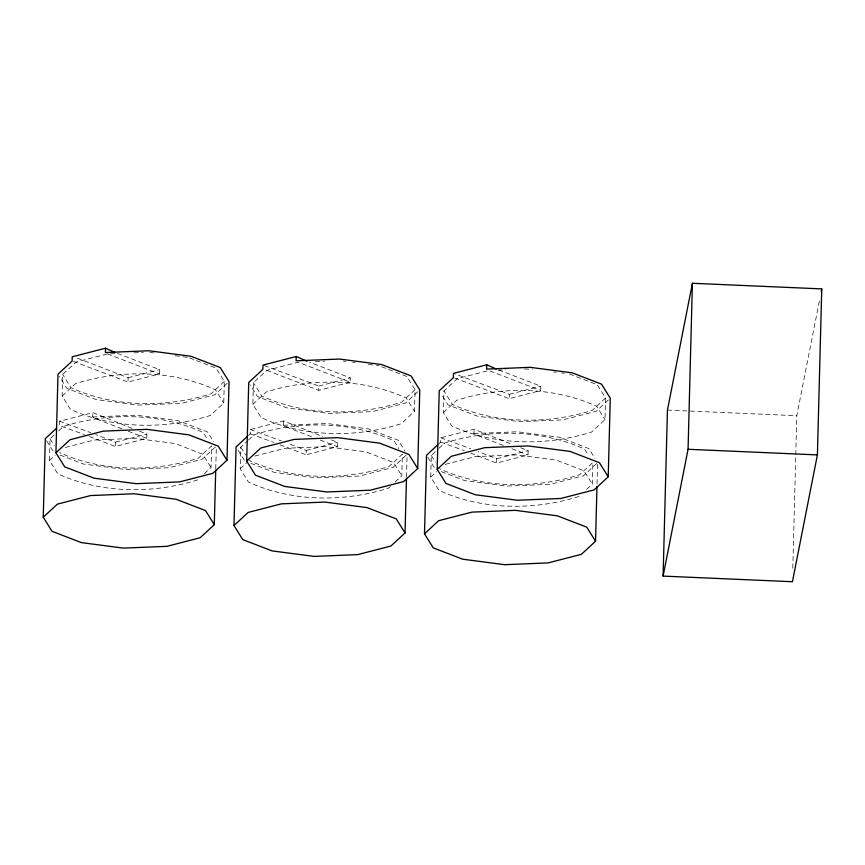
<?xml version="1.0" encoding="UTF-8"?>
<svg xmlns="http://www.w3.org/2000/svg" width="865" height="865" viewBox="0 0 865 865"><rect width="100%" height="100%" fill="white"/><g stroke="black" fill="none" stroke-linecap="round" stroke-linejoin="round"><path stroke-width="0.65" stroke-dasharray="4.33 3.24" d="M197.717 479.87C152.813 494.077 100.913 493.601 57.76 473.782L49.467 460.483L50.029 438.847L54.798 434.425M132.031 428.337L92.815 412.637L59.555 421.223L59.436 425.548L84.413 434.576M189.554 357.937L216.023 368.133L224.316 381.433L223.754 403.068L210.4 415.438C165.496 429.646 113.596 429.17 70.443 409.35L62.15 396.051L62.713 374.404L76.066 362.046L107.487 353.936L116.764 353.558M122.03 428.856L94.804 418.368L92.696 416.962L92.815 412.637M139.46 431.203L146.888 434.057L146.769 438.382L115.348 446.502L115.456 442.166L95.658 434.544M117.499 353.417L159.571 369.625L159.452 373.95L128.031 382.06L128.139 377.735L76.174 357.721M204.389 473.685L211.06 467.511L211.633 445.864L198.28 458.234C153.862 472.247 102.362 472.063 59.588 452.633M215.763 468.722L216.315 447.41M390.364 486.4L388.45 488.163C343.546 502.37 291.646 501.895 248.493 482.075L240.2 468.776L240.762 447.14L247.444 440.955M248.298 435.592L250.18 433.841L250.288 429.516L283.558 420.931L322.775 436.63M381.552 366.717L406.755 376.426L415.059 389.726L414.486 411.362L401.133 423.731C356.229 437.939 304.329 437.463 261.176 417.644L252.883 404.344L253.445 382.698L266.798 370.339L298.23 362.23L350.195 382.243L350.303 377.918L309.475 362.186M311.53 436.674L285.547 426.661L283.439 425.266L283.558 420.931M331.436 439.971L337.62 442.35L337.512 446.686L306.08 454.795L306.199 450.46L287.634 443.312M350.195 382.243L318.763 390.353L318.882 386.028L262.982 365.084M395.132 481.989L401.803 475.804L402.366 454.157L389.023 466.527C344.108 480.724 292.219 480.259 249.066 460.44M406.496 477.015L407.091 454.363M578.955 496.445C534.051 510.653 482.151 510.177 438.998 490.368L430.705 477.058L431.267 455.423L437.95 449.238M438.804 443.875L440.685 442.123L440.804 437.798L474.063 429.213L512.048 444.437M569.538 374.026L597.261 384.709L605.565 398.008L604.992 419.655L591.638 432.013C546.734 446.221 494.834 445.745 451.681 425.926L443.388 412.627L443.95 390.98L457.304 378.621L488.736 370.512M503.268 445.432L476.042 434.944L473.944 433.549L474.063 429.213M520.708 447.778L528.126 450.633L528.018 454.968L496.586 463.078L496.705 458.742L478.14 451.595M498.748 369.993L540.809 386.201L540.701 390.526L509.269 398.635L509.388 394.31L453.487 373.366M586.589 489.385L592.309 484.086L592.882 462.451L579.518 474.809C534.613 489.017 482.713 488.541 439.571 468.722M597.034 483.968L597.564 463.986M792.794 568.229L796.784 415.719L819.674 299.474M62.15 396.051L75.504 383.682C120.408 369.485 172.308 369.95 215.45 389.769L223.754 403.068M58.615 430.889L63.383 426.477C108.287 412.27 160.187 412.746 203.329 432.565L208.173 440.328M49.467 460.483L55.187 455.185M224.316 381.433L210.963 393.802C166.058 407.999 114.158 407.523 71.017 387.715L62.713 374.404M227.149 383.379L214.909 394.721L181.65 403.306L138.162 405.09L96.123 399.587L66.778 388.288L59.339 376.372M252.883 404.344L266.236 391.975C311.14 377.778 363.041 378.243 406.193 398.062L414.486 411.362M215.407 446.946L202.226 459.164L168.956 467.749L125.479 469.522L83.44 464.029L58.982 454.601M248.396 440.069L254.115 434.771C299.02 420.574 350.92 421.039 394.072 440.858L398.916 448.621M240.2 468.776L246.871 462.591M415.059 389.726L401.706 402.095C356.802 416.292 304.902 415.816 261.749 396.008L253.445 382.698M417.892 391.672L405.642 403.014L372.382 411.599L328.905 413.384L286.856 407.88L257.51 396.581L250.082 384.666M443.388 412.627L456.742 400.257C501.646 386.06 553.546 386.525 596.688 406.345L604.992 419.655M406.15 455.239L392.959 467.457L359.699 476.031L316.222 477.815L274.173 472.322L250.947 463.37M438.901 448.351L444.621 443.053C489.525 428.856 541.425 429.321 584.578 449.14L588.73 455.79M430.705 477.058L436.425 471.76M605.565 398.008L592.211 410.378C547.307 424.574 495.396 424.099 452.254 404.29L443.95 390.98M608.398 399.965L596.147 411.297L562.888 419.882L519.411 421.666L477.372 416.162L448.027 404.863L441.269 394.029M596.655 463.521L583.464 475.739L550.205 484.324L506.728 486.098L464.678 480.605L440.231 471.176M128.139 377.735L159.571 369.625M65.329 447.464L94.242 440.004L135.318 438.328L175.044 443.518L202.767 454.201L211.06 467.511M318.882 386.028L350.303 377.918M115.456 442.166L146.888 434.057M254.807 456.082L284.974 448.297L326.051 446.621L365.776 451.811L393.51 462.494L401.803 475.804M509.388 394.31L540.809 386.201M306.199 450.46L337.62 442.35M445.313 464.364L475.48 456.579L516.556 454.904L556.282 460.094L584.005 470.776L592.309 484.086M496.705 458.742L528.126 450.633M133.989 352.844L143.266 352.466M315.455 361.527L324.732 361.137M498.002 370.134L505.96 369.809M524.514 369.041L532.462 369.171M92.696 416.962L136.173 415.189L178.222 420.682L207.568 431.992L213.655 441.745M283.439 425.266L326.916 423.482L368.955 428.975L398.3 440.285L405.058 451.119M473.944 433.549L517.421 431.765L559.471 437.257L588.805 448.567L594.893 458.32M667.445 410.096L796.784 415.719M553.643 371.95L556.292 372.296M561.59 372.988L564.24 373.334M343.275 361.062L345.924 361.408M352.542 362.273L355.191 362.619M368.436 364.36L375.053 365.225M376.383 365.398L379.032 365.744M149.894 352.423L153.862 352.942M175.054 355.72L181.672 356.585M182.991 356.758L188.289 357.45M454.687 378.005L509.269 398.635M440.804 437.798L470.722 448.74M440.685 442.123L464.418 450.676M73.439 361.429L128.031 382.06M250.288 429.516L281.449 440.934M250.18 433.841L273.913 442.393M59.555 421.223L90.717 432.641M489.968 370.988L540.701 390.526M511.929 448.762L528.018 454.968M266.798 370.339L318.763 390.353M470.603 453.065L496.586 463.078M107.487 353.936L159.452 373.95M320.191 440.004L337.512 446.686M280.098 444.783L306.08 454.795M128.215 431.235L146.769 438.382M89.365 436.49L115.348 446.502M431.267 455.423L435.419 462.072M427.905 457.38L435.333 469.295M240.762 447.14L245.606 454.893M238.07 450.178L244.827 461.013M50.029 438.847L54.181 445.497M46.656 440.804L54.095 452.719"/><path stroke-width="1.3" d="M215.72 470.052L214.293 524.666L200.161 537.749L166.902 546.334L123.425 548.118L81.375 542.615L52.03 531.315L43.25 517.227L45.304 438.642L56.614 428.164M105.498 348.206L105.389 352.531L148.867 350.757L190.906 356.25L220.251 367.56L229.041 381.638L226.976 460.234L212.844 473.317L179.585 481.902L136.108 483.676L94.058 478.183L64.724 466.873L55.933 452.795L57.987 374.199L72.119 361.116L72.238 356.791L105.498 348.206L115.023 352.466M406.464 478.345L405.025 532.959L390.894 546.042L357.634 554.627L314.157 556.411L272.118 550.908L242.773 539.609L233.993 525.52L236.048 446.935L247.358 436.457M296.241 356.499L296.122 360.824L339.599 359.051L381.649 364.543L410.994 375.853L419.774 389.931L417.719 468.527L403.587 481.61L370.317 490.196L326.851 491.969L284.801 486.476L255.456 475.166L246.676 461.088L248.731 382.492L262.863 369.409L262.982 365.084L296.241 356.499L306.999 361.235M596.969 486.627L595.542 541.241L581.41 554.324L548.14 562.91L504.663 564.694L462.624 559.19L433.279 547.891L424.499 533.802L426.553 455.217L437.863 444.74M486.746 364.781L486.627 369.106L530.104 367.333L572.154 372.826L601.499 384.136L610.279 398.214L608.225 476.81L594.093 489.893L560.834 498.478L517.357 500.251L475.307 494.758L445.962 483.449L437.182 469.371L439.236 390.775L453.368 377.691L453.487 373.366L486.746 364.781L496.272 369.041M663.098 576.101L667.445 410.096L692.411 283.277L821.75 288.899L817.403 454.904L792.437 581.723L663.098 576.101L688.064 449.281L692.411 283.277M821.231 291.548L821.75 288.899M55.933 452.795L70.065 439.712L103.324 431.127L146.801 429.343L188.851 434.846L218.196 446.145L226.976 460.234M43.25 517.227L57.382 504.144L90.641 495.559L134.118 493.774L176.168 499.278L205.513 510.577L214.293 524.666M246.676 461.088L260.808 448.005L294.068 439.42L337.545 437.636L379.584 443.139L408.929 454.439L417.719 468.527M233.993 525.52L248.125 512.437L281.385 503.852L324.862 502.068L366.901 507.571L396.246 518.87L405.025 532.959M437.182 469.371L451.314 456.288L484.573 447.702L528.05 445.918L570.089 451.422L599.434 462.721L608.225 476.81M424.499 533.802L438.631 520.719L471.89 512.134L515.367 510.35L557.406 515.854L586.751 527.163L595.542 541.241M688.064 449.281L817.403 454.904"/></g></svg>
